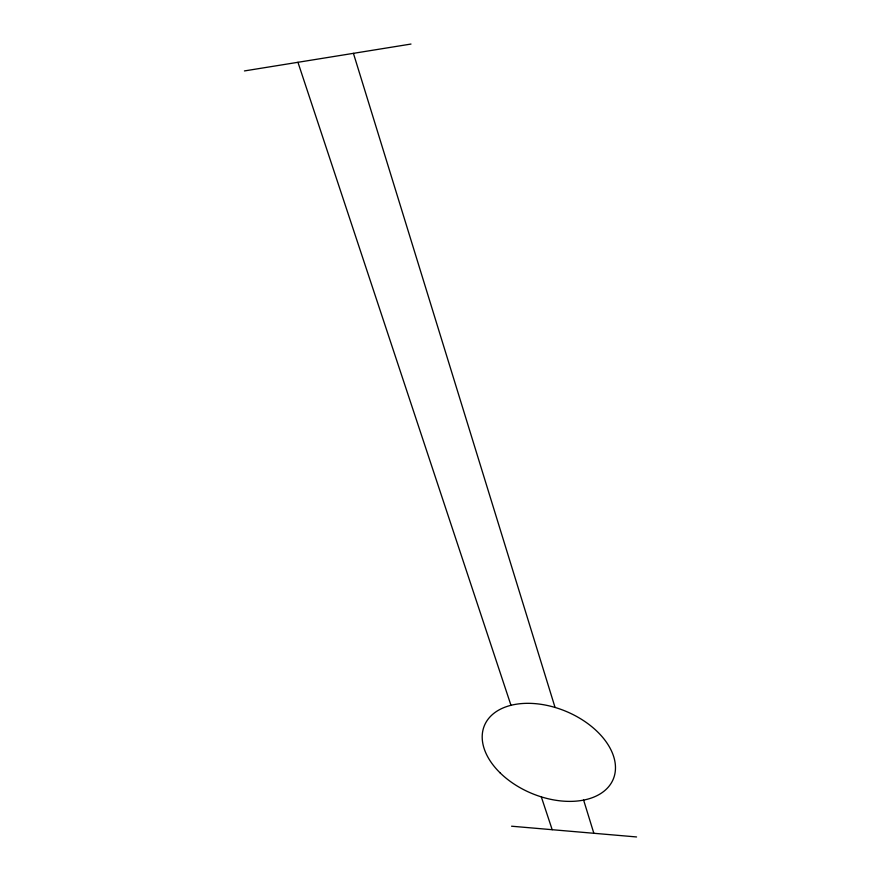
<?xml version="1.0" encoding="UTF-8"?>
<svg xmlns="http://www.w3.org/2000/svg" width="881" height="881" viewBox="0 0 881 881"><rect width="100%" height="100%" fill="white"/><g stroke="black" fill="none" stroke-linecap="round" stroke-linejoin="round"><path stroke-width="1.32" d="M244.433 70.932L410.998 44.05M511.575 826.213L636.567 836.95M297.943 62.298L510.98 705.307M541.319 796.876L552.189 829.704M353.424 53.345L555.052 707.443M583.618 800.091L593.849 833.283M500.111 772.868A69.775 44.468 22.6 0 0 612.581 780.654A69.775 44.468 22.6 0 0 533.82 703.534A69.775 44.468 22.6 0 0 500.111 772.868"/></g></svg>
